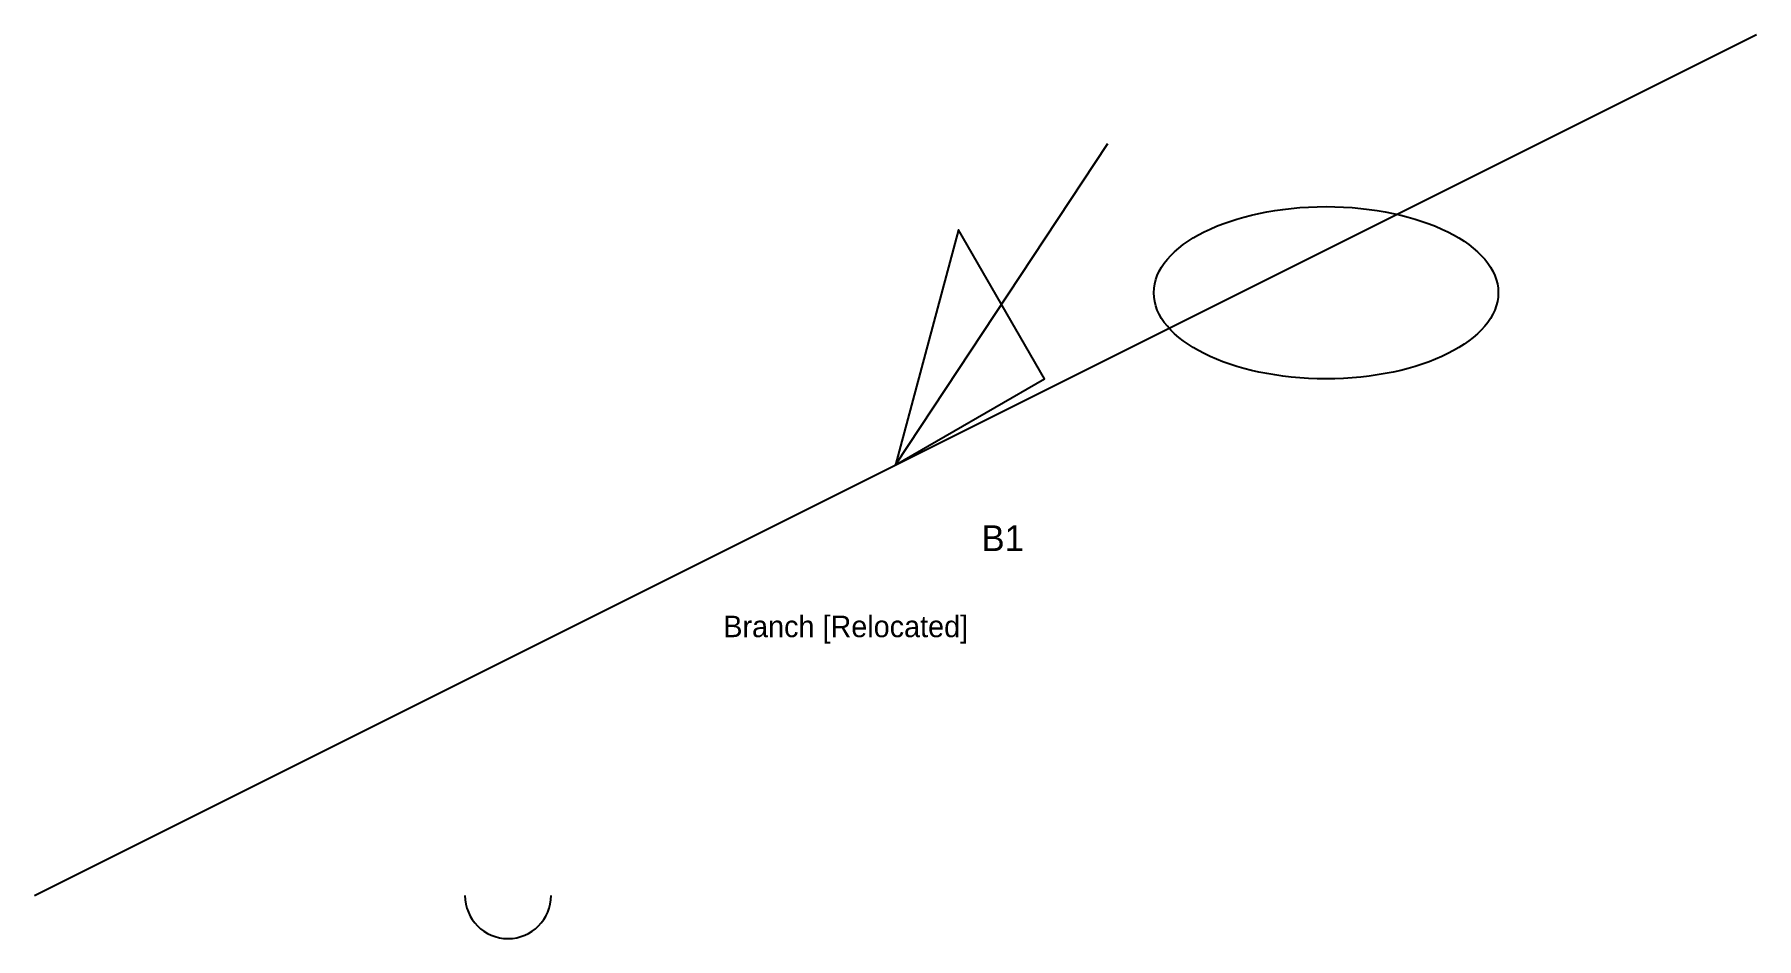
# Model space of a CAD drawing. Header units: metres. Extents: x 583560 to 583580, y 9851999.5 to 9852010.
import ezdxf

# ---------------------------------------------------------------- set-up
doc = ezdxf.new("R2010")
doc.units = ezdxf.units.M

# ---------------------------------------------------------------- blocks, each defined once
blk = doc.blocks.new('BRANCH', base_point=(1, 1))
blk.add_line((1, 1), (3, 2))
blk.add_lwpolyline([(1, 1), (2, 1), (2, 2)], close=True)
blk.add_attdef('TAG', (1, 0.5), '', height=0.2)

msp = doc.modelspace()

# ---------------------------------------------------------------- linework, layer by layer
msp.add_lwpolyline([(583565, 9852000, 1), (583566, 9852000)], format="xyb")
msp.add_ellipse((583575, 9852007), major_axis=(2, 0), ratio=0.5)
at = {"layer": 'PIPE'}
msp.add_line((583560, 9852000), (583580, 9852010), dxfattribs=at)

# ---------------------------------------------------------------- block references
ref = msp.add_blockref('BRANCH', (583570, 9852005), dxfattribs=dict(xscale=2, yscale=2, rotation=30))
ref.add_attrib('TAG', 'B1', (583571, 9852004), dxfattribs={"height": 0.3})

# ---------------------------------------------------------------- texts
at = {"layer": 'TXT'}
msp.add_text('Branch [Relocated]', height=0.25, dxfattribs=at).set_placement((583568, 9852003))

doc.saveas('drawing.dxf')
